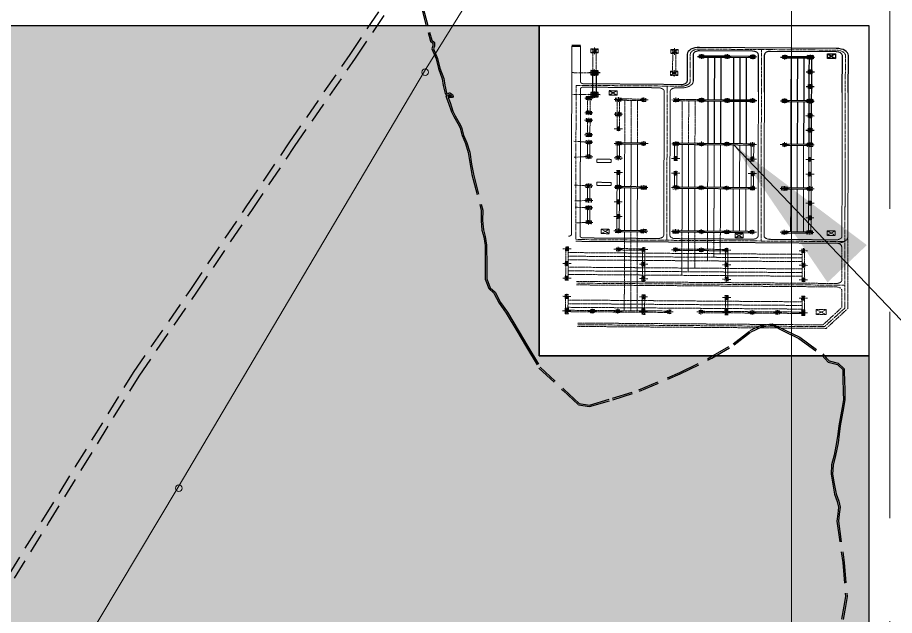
# Model space of a CAD drawing. Header units: feet. Extents: x 199174 to 214517, y 1645895 to 1656921.
# Drawn here: x 206031 to 206562, y 1651053 to 1651416 of the extents above; entities that cross this region are included whole.
import ezdxf

# ---------------------------------------------------------------- set-up
doc = ezdxf.new("R2010")
doc.units = ezdxf.units.FT
doc.header["$MEASUREMENT"] = 0
for name, pattern in [('CENTER', [2, 1.25, -0.25, 0.25, -0.25]), ('DASHED', [0.75, 0.5, -0.25]), ('DASHED2', [0.375, 0.25, -0.125]), ('HIDDEN', [0.375, 0.25, -0.125]), ('PHANTOM2', [1.25, 0.625, -0.125, 0.125, -0.125, 0.125, -0.125])]:
    doc.linetypes.add(name, pattern=pattern)
for name, color, linetype, lineweight in [('11 KV POWER LINE', 254, 'Continuous', 9), ('E-LAY-CNTRL', 1, 'CENTER', 0), ('E-LAY-EXIST', 8, 'HIDDEN', 0), ('EP', 254, 'Continuous', 9), ('PLOT BOUNDARY', 1, 'Continuous', 50), ('POLLING STATION', 8, 'Continuous', 50)]:
    doc.layers.add(name, color=color, linetype=linetype, lineweight=lineweight)
for name, color, linetype in [('C-ANNO-MATC', 7, 'DASHED'), ('CART TRACK', 30, 'Continuous'), ('E-LAY-DIM', 7, 'Continuous'), ('E-LAY-ROAD', 7, 'Continuous'), ('GRID', 7, 'Continuous'), ('ROAD', 7, 'Continuous')]:
    doc.layers.add(name, color=color, linetype=linetype)
doc.layers.add('Plot 16 to 20', color=7, linetype='Continuous', true_color=0xffcce6)
doc.styles.get("Standard").update_dxf_attribs({"font": 'arial.ttf'})
doc.linetypes.add('ZIGZAG', pattern='A,0.0001,-0.2,[131,ltypeshp.shx,S=0.2,R=0,X=-0.2,Y=0],-0.4,[131,ltypeshp.shx,S=0.2,R=180,X=0.2,Y=0],-0.2', length=0.8001)
doc.dimstyles.get("Standard").update_dxf_attribs({"dimtxt": 0.18, "dimasz": 0.18, "dimexe": 0.18, "dimexo": 0.0625, "dimgap": 0.09, "dimtad": 0, "dimtih": 1, "dimtoh": 1, "dimdec": 4, "dimzin": 0, "dimdsep": 46, "dimtxsty": 'Standard', "dimcen": 0.09, "dimadec": 0, "dimazin": 0, "dimtfac": 1, "dimtdec": 4, "dimtofl": 0, "dimtmove": 0, "dimatfit": 3, "dimfxl": 1, "dimtolj": 1, "dimtzin": 0, "dimarcsym": 0})

# ---------------------------------------------------------------- blocks, each defined once
blk = doc.blocks.new('TWR_CTG_p')
for p, q in [((-750, 750), (-1750, 1250)), ((1750, 1250), (750, 750)), ((-750, -750), (-1750, -1250)), ((750, -750), (1750, -1250))]:
    blk.add_line(p, q)
for points in [[(-1750, -1250), (1750, -1250), (1750, 1250), (-1750, 1250)], [(-750, -750), (750, -750), (750, 750), (-750, 750)]]:
    blk.add_lwpolyline(points, close=True)
blk = doc.blocks.new('TWR_CTH_p')
for p, q in [((-750, 750), (-1750, 1250)), ((1750, 1250), (750, 750)), ((-750, -750), (-1750, -1250)), ((750, -750), (1750, -1250))]:
    blk.add_line(p, q)
for points in [[(-1750, -1250), (1750, -1250), (1750, 1250), (-1750, 1250)], [(-750, -750), (750, -750), (750, 750), (-750, 750)]]:
    blk.add_lwpolyline(points, close=True)
blk = doc.blocks.new('TWR_CC_p')
for p, q in [((-750, 750), (-1750, 1250)), ((1750, 1250), (750, 750)), ((-750, -750), (-1750, -1250)), ((750, -750), (1750, -1250))]:
    blk.add_line(p, q)
for points in [[(-1750, -1250), (1750, -1250), (1750, 1250), (-1750, 1250)], [(-750, -750), (750, -750), (750, 750), (-750, 750)]]:
    blk.add_lwpolyline(points, close=True)
blk = doc.blocks.new('TWR_CD_p')
for p, q in [((-750, 750), (-1750, 1750)), ((-100, 100), (-750, 750)), ((750, 750), (100, 100)), ((1750, 1750), (750, 750)), ((-1750, -1750), (-750, -750)), ((-100, -100), (-750, -750)), ((100, -100), (750, -750)), ((750, -750), (1750, -1750))]:
    blk.add_line(p, q)
for points in [[(-1750, -1750), (1750, -1750), (1750, 1750), (-1750, 1750)], [(-750, -750), (750, -750), (750, 750), (-750, 750)], [(-100, -100), (100, -100), (100, 100), (-100, 100)]]:
    blk.add_lwpolyline(points, close=True)
blk = doc.blocks.new('TWR_CTI_p')
for p, q in [((-750, 750), (-1750, 1750)), ((-100, 100), (-750, 750)), ((750, 750), (100, 100)), ((1750, 1750), (750, 750)), ((-1750, -1750), (-750, -750)), ((-100, -100), (-750, -750)), ((100, -100), (750, -750)), ((750, -750), (1750, -1750))]:
    blk.add_line(p, q)
for points in [[(-1750, -1750), (1750, -1750), (1750, 1750), (-1750, 1750)], [(-750, -750), (750, -750), (750, 750), (-750, 750)], [(-100, -100), (100, -100), (100, 100), (-100, 100)]]:
    blk.add_lwpolyline(points, close=True)
blk = doc.blocks.new('TWR_CTE_p')
for p, q in [((-750, 750), (-1750, 1750)), ((1750, 1750), (750, 750)), ((-1750, -1750), (-750, -750)), ((750, -750), (1750, -1750))]:
    blk.add_line(p, q)
for points in [[(-1750, -1750), (1750, -1750), (1750, 1750), (-1750, 1750)], [(-750, -750), (750, -750), (750, 750), (-750, 750)]]:
    blk.add_lwpolyline(points, close=True)
blk = doc.blocks.new('TWR_CTK_p')
for p, q in [((-750, 750), (-1750, 1750)), ((-100, 100), (-750, 750)), ((750, 750), (100, 100)), ((1750, 1750), (750, 750)), ((-1750, -1750), (-750, -750)), ((-100, -100), (-750, -750)), ((100, -100), (750, -750)), ((750, -750), (1750, -1750))]:
    blk.add_line(p, q)
for points in [[(-1750, -1750), (1750, -1750), (1750, 1750), (-1750, 1750)], [(-750, -750), (750, -750), (750, 750), (-750, 750)], [(-100, -100), (100, -100), (100, 100), (-100, 100)]]:
    blk.add_lwpolyline(points, close=True)
blk = doc.blocks.new('TWR_CTD_p')
for p, q in [((-750, 750), (-1750, 1250)), ((1750, 1250), (750, 750)), ((-750, -750), (-1750, -1250)), ((750, -750), (1750, -1250))]:
    blk.add_line(p, q)
for points in [[(-1750, -1250), (1750, -1250), (1750, 1250), (-1750, 1250)], [(-750, -750), (750, -750), (750, 750), (-750, 750)]]:
    blk.add_lwpolyline(points, close=True)
blk = doc.blocks.new('SS')
at = {"color": 8, "lineweight": -2}
blk.add_line((1.26, 98.45, 0.21), (1.31, 95.29, 0.21), dxfattribs=at)
at = {"layer": 'E-LAY-CNTRL', "color": 8}
for p, q in [((-15.7, 90.23), (-15.73, 98.16)), ((-174.36, 6.29, -0.2), (-174.76, 95.39, -0.06)), ((-148.12, -0.85), (-148.55, 95.85)), ((-120.61, -0.73), (-121.04, 96.33)), ((-110.11, 91.77), (-110.49, 96.51)), ((-100.9, 91.81), (-100.55, 96.68)), ((-96.29, 91.83), (-96.68, 96.75)), ((-87.07, 91.87), (-86.71, 96.93)), ((-68.64, 91.95), (-69.06, 97.23)), ((-59.42, 91.99), (-59.04, 97.41)), ((-29.46, 90.17), (-29.5, 97.92)), ((-23.56, 58.88, -0.11), (-23.73, 96.76, 0.06)), ((-120.89, 63.49), (-23.59, 63.93)), ((-20.31, 55.63, 0.06), (-3.27, 55.7, 0.06)), ((-0.04, 52.57, -0.07), (0.18, 2.9, -0.15)), ((-120.74, 29.51), (0.06, 30.05)), ((-71.04, -0.51), (-162.56, -0.91)), ((-105.24, -0.66), (-3.07, -0.21))]:
    blk.add_line(p, q, dxfattribs=at)
for points in [[(-174.72, 86.79), (-174.76, 95.39)], [(-174.72, 86.79), (-174.76, 95.39)], [(-23.73, 96.76), (-121.04, 96.33)]]:
    blk.add_lwpolyline(points, dxfattribs=at)
for centre, start, end in [((-20.3, 58.89, -0.11), 180.254, 270.254), ((-3.31, 52.43, -0.11), 0.254, 90.254), ((-3.09, 3.06), 270.254, 0.254)]:
    blk.add_arc(centre, 3.27, start, end, dxfattribs=at)
at = {"layer": 'E-LAY-DIM', "color": 8}
for p, q in [((-2.26, 3.32, -0.02), (-5.15, 6.19, -0.02)), ((-2.27, 6.2, -0.02), (-5.14, 3.31, -0.02))]:
    blk.add_line(p, q, dxfattribs=at)
at = {"layer": 'E-LAY-DIM', "color": 8, "elevation": -0.02}
blk.add_lwpolyline([(-2.27, 6.2), (-2.26, 3.32), (-5.14, 3.31), (-5.15, 6.19)], close=True, dxfattribs=at)
at = {"layer": 'E-LAY-EXIST', "color": 8, "linetype": 'PHANTOM2'}
for p, q in [((-164.64, 99.3), (-167.63, 99.29)), ((-166.57, 99.29), (-166.53, 90.08)), ((-166.08, 99.24), (-166.19, 99.35)), ((-166.08, 99.35), (-166.19, 99.24)), ((-166.13, 97.8), (-166.14, 100.79)), ((-156.92, 99.77), (-166.14, 99.73)), ((-156.92, 98.9), (-166.13, 98.86)), ((-165.7, 99.3), (-165.66, 90.08)), ((-163.46, 14.49), (-163.83, 98.87)), ((-161.15, 14.5), (-161.53, 98.88)), ((-158.85, 14.51), (-159.22, 98.89)), ((-155.42, 99.34), (-158.42, 99.33)), ((-156.91, 97.84), (-156.93, 100.83)), ((-143.9, 99.39), (-146.9, 99.38)), ((-145.39, 97.89), (-145.41, 100.88)), ((-136.19, 99.86), (-145.4, 99.82)), ((-136.18, 99), (-145.4, 98.95)), ((-142.72, 14.58), (-143.09, 98.96)), ((-140.42, 14.59), (-140.79, 98.98)), ((-138.11, 14.6), (-138.49, 98.99)), ((-134.69, 99.43), (-137.68, 99.42)), ((-136.18, 97.93), (-136.19, 100.92)), ((-126.97, 99.9), (-136.19, 99.86)), ((-126.97, 99.04), (-136.18, 99)), ((-133.5, 14.62), (-133.88, 99.01)), ((-131.2, 14.63), (-131.57, 99.02)), ((-128.9, 14.64), (-129.27, 99.03)), ((-125.47, 99.48), (-128.47, 99.46)), ((-126.96, 97.97), (-126.98, 100.97)), ((-175.44, 5.69, -0.2), (-175.84, 95.37, -0.07)), ((-173.28, 6.9, -0.2), (-173.68, 95.41, -0.07)), ((-149.22, 2.41, -0.21), (-149.63, 95.83, -0.07)), ((-147.06, 2.42, -0.21), (-147.47, 95.87, -0.07)), ((-53.32, 92.02), (-56.31, 92.01)), ((-54.81, 90.52), (-54.82, 93.51)), ((-45.6, 92.49), (-54.82, 92.44)), ((-44.1, 92.06), (-47.1, 92.05)), ((-45.59, 90.56), (-45.61, 93.55)), ((-40.99, 90.58), (-41, 93.57)), ((-31.78, 92.55), (-40.99, 92.51)), ((-30.28, 92.12), (-33.27, 92.11)), ((-31.77, 90.62), (-31.78, 93.61)), ((-164.6, 90.09), (-167.59, 90.07)), ((-166.53, 90.08), (-166.49, 80.86)), ((-166.1, 91.58), (-166.09, 88.58)), ((-165.66, 90.08), (-165.62, 80.86)), ((-45.6, 91.62), (-54.81, 91.58)), ((-31.77, 91.68), (-40.99, 91.64)), ((-166.06, 82.36), (-166.05, 79.37)), ((-126.89, 82.53), (-126.88, 79.54)), ((-50.85, 79.88), (-50.86, 82.87)), ((-41.63, 79.92), (-41.65, 82.91)), ((-32.42, 79.96), (-32.43, 82.95)), ((-164.56, 80.87), (-167.55, 80.86)), ((-166.49, 80.86), (-166.45, 71.65)), ((-165.62, 80.86), (-165.58, 71.65)), ((-125.39, 81.04), (-128.38, 81.03)), ((-127.32, 81.03), (-127.28, 71.82)), ((-126.45, 81.04), (-126.41, 71.82)), ((-32.85, 79.15), (-59.63, 79.03)), ((-49.36, 81.38), (-52.35, 81.37)), ((-41.64, 81.85), (-50.86, 81.81)), ((-41.64, 80.98), (-50.85, 80.94)), ((-40.14, 81.42), (-43.14, 81.41)), ((-32.43, 81.89), (-41.64, 81.85)), ((-32.42, 81.02), (-41.64, 80.98)), ((-30.93, 81.46), (-33.92, 81.45)), ((-32.81, 72.24), (-32.86, 81.45)), ((-31.95, 72.24), (-31.99, 81.46)), ((-115.79, 78.78), (-165.61, 78.56)), ((-115.78, 76.48), (-165.6, 76.26)), ((-32.84, 76.85), (-59.62, 76.73)), ((-166.01, 70.15), (-166.02, 73.14)), ((-115.77, 74.17), (-165.59, 73.95)), ((-156.79, 70.19), (-156.8, 73.18)), ((-145.27, 70.24), (-145.28, 73.24)), ((-136.06, 70.28), (-136.07, 73.28)), ((-126.84, 70.32), (-126.85, 73.32)), ((-32.83, 74.54), (-59.61, 74.42)), ((-32.38, 70.74), (-32.39, 73.74)), ((-164.52, 71.65), (-167.51, 71.64)), ((-166.45, 71.65), (-166.4, 62.43)), ((-165.96, 71.59), (-166.07, 71.7)), ((-165.96, 71.7), (-166.07, 71.59)), ((-156.8, 72.12), (-166.02, 72.08)), ((-156.8, 71.26), (-166.01, 71.22)), ((-165.58, 71.65), (-165.54, 62.43)), ((-155.3, 71.69), (-158.29, 71.68)), ((-143.78, 71.75), (-146.77, 71.73)), ((-136.06, 72.21), (-145.28, 72.17)), ((-136.06, 71.35), (-145.28, 71.31)), ((-134.56, 71.79), (-137.56, 71.77)), ((-126.85, 72.25), (-136.06, 72.21)), ((-126.84, 71.39), (-136.06, 71.35)), ((-125.35, 71.83), (-128.34, 71.81)), ((-30.89, 72.25), (-33.88, 72.23)), ((-165.98, 63.93), (-165.97, 60.93)), ((-164.48, 62.44), (-167.47, 62.42)), ((-125.3, 60.31), (-128.29, 60.29)), ((-127.23, 60.3), (-127.19, 51.08)), ((-126.8, 61.8), (-126.79, 58.8)), ((-126.36, 60.3), (-126.32, 51.09)), ((-30.83, 60.73), (-33.83, 60.71)), ((-32.76, 60.72), (-32.72, 51.5)), ((-32.34, 62.22), (-32.33, 59.22)), ((-31.9, 60.72), (-31.86, 51.51)), ((-115.7, 58.05), (-142.91, 57.93)), ((-32.75, 58.41), (-59.54, 58.29)), ((-115.69, 55.74), (-140.6, 55.63)), ((-32.74, 56.11), (-59.53, 55.99)), ((-32.73, 53.81), (-59.52, 53.69)), ((-164.42, 50.92), (-167.42, 50.9)), ((-166.35, 50.91), (-166.31, 41.69)), ((-165.93, 52.41), (-165.91, 49.41)), ((-165.49, 50.91), (-165.45, 41.7)), ((-115.68, 53.44), (-138.28, 53.34)), ((-125.26, 51.09), (-128.25, 51.08)), ((-127.19, 51.08), (-127.15, 41.87)), ((-126.76, 52.58), (-126.75, 49.59)), ((-126.32, 51.09), (-126.28, 41.87)), ((-115.66, 48.83), (-133.66, 48.75)), ((-115.65, 46.53), (-131.34, 46.46)), ((-164.38, 41.7), (-167.38, 41.69)), ((-166.31, 41.69), (-166.27, 32.48)), ((-165.82, 41.64), (-165.94, 41.75)), ((-165.82, 41.75), (-165.94, 41.64)), ((-165.87, 40.2), (-165.89, 43.19)), ((-156.67, 42.17), (-165.88, 42.13)), ((-156.66, 41.3), (-165.88, 41.26)), ((-165.45, 41.7), (-165.41, 32.48)), ((-155.17, 41.74), (-158.16, 41.73)), ((-156.66, 40.24), (-156.67, 43.23)), ((-143.65, 41.79), (-146.64, 41.78)), ((-145.14, 40.29), (-145.15, 43.28)), ((-135.93, 42.26), (-145.15, 42.22)), ((-135.93, 41.4), (-145.14, 41.36)), ((-134.43, 41.83), (-137.43, 41.82)), ((-135.92, 40.33), (-135.94, 43.33)), ((-126.72, 42.3), (-135.93, 42.26)), ((-126.71, 41.44), (-135.93, 41.4)), ((-115.64, 44.22), (-129.03, 44.16)), ((-125.22, 41.88), (-128.21, 41.86)), ((-126.71, 40.37), (-126.72, 43.37)), ((-164.34, 32.49), (-167.34, 32.47)), ((-166.27, 32.48), (-166.23, 23.26)), ((-165.85, 33.98), (-165.83, 30.98)), ((-165.41, 32.48), (-165.37, 23.27)), ((-164.3, 23.27), (-167.3, 23.26)), ((-166.23, 23.26), (-166.19, 14.05)), ((-165.81, 24.76), (-165.79, 21.77)), ((-165.37, 23.27), (-165.33, 14.05)), ((-164.26, 14.05), (-167.26, 14.04)), ((-165.7, 14.11), (-165.82, 13.99)), ((-165.7, 13.99), (-165.82, 14.1)), ((-165.75, 12.55), (-165.76, 15.54)), ((-156.54, 14.52), (-165.76, 14.48)), ((-156.54, 13.66), (-165.76, 13.62)), ((-155.05, 14.1), (-158.04, 14.08)), ((-156.54, 12.59), (-156.55, 15.59)), ((-143.53, 14.15), (-146.52, 14.13)), ((-145.02, 12.64), (-145.03, 15.64)), ((-135.81, 14.61), (-145.02, 14.57)), ((-135.8, 13.75), (-145.02, 13.71)), ((-134.31, 14.19), (-137.3, 14.17)), ((-135.8, 12.68), (-135.81, 15.68)), ((-126.59, 14.65), (-135.81, 14.61)), ((-126.59, 13.79), (-135.8, 13.75)), ((-125.09, 14.23), (-128.09, 14.21)), ((-126.58, 12.72), (-126.6, 15.72)), ((-173.28, 6.9, 0.1), (-162.26, 0.17, 0.08)), ((-166.81, 9.35), (-163.59, 5.81)), ((-163.6, 9.36), (-166.79, 5.79)), ((-175.44, 5.69, 0.18), (-162.86, -1.99, 0.16)), ((-162.56, -0.91), (-174.36, 6.29)), ((-162.26, 0.17, 0.09), (-151.37, 0.22, 0.08)), ((-144.89, 0.24, 0.07), (-123.85, 0.34, 0.05)), ((-162.86, -1.99, 0.17), (-117.66, -1.78, 0.11))]:
    blk.add_line(p, q, dxfattribs=at)
at = {"layer": 'E-LAY-EXIST', "color": 8}
for p, q in [((-12.15, 98.39, 0.04), (-117.88, 97.92, 0.04)), ((-12.15, 98.39, 0.04), (1.26, 98.45, 0.04)), ((-122.12, 96.31, 0.04), (-122.11, 94.74, 0.04)), ((-25.89, 95.16, 0.45), (-118.87, 94.75, 0.03)), ((-11.82, 95.23, 0.52), (-21.57, 95.18, 0.47)), ((1.31, 95.29, -0.09), (-12.13, 95.23, -0.15)), ((-121.7, 2.54, -0.21), (-122.11, 94.74, -0.21)), ((-119.83, 66.77, 0.04), (-119.94, 93.67, -0.21)), ((-108.61, 91.77), (-111.61, 91.76)), ((-110.11, 90.27), (-110.12, 93.26)), ((-100.9, 92.24), (-110.11, 92.2)), ((-99.4, 91.81), (-102.39, 91.8)), ((-100.89, 90.31), (-100.9, 93.3)), ((-94.79, 91.83), (-97.78, 91.82)), ((-96.28, 90.33), (-96.29, 93.33)), ((-87.07, 92.3), (-96.29, 92.26)), ((-85.57, 91.88), (-88.57, 91.86)), ((-87.07, 90.37), (-87.08, 93.37)), ((-67.14, 91.96), (-70.14, 91.94)), ((-68.63, 90.45), (-68.65, 93.45)), ((-59.43, 92.42), (-68.64, 92.38)), ((-57.93, 92), (-60.92, 91.99)), ((-59.42, 90.49), (-59.43, 93.49)), ((-39.5, 92.08), (-42.49, 92.07)), ((-24.68, 67.08, -0.09), (-24.8, 94.09, 0.02)), ((-22.48, 58.89, -0.02), (-22.64, 94.1, 0.03)), ((-100.89, 91.38), (-110.11, 91.34)), ((-87.07, 91.44), (-96.29, 91.4)), ((-59.42, 91.56), (-68.64, 91.52)), ((-114.23, 84.29), (-117.12, 87.16)), ((-114.24, 87.17), (-117.11, 84.28)), ((-115.36, 79.59), (-115.37, 82.58)), ((-106.14, 79.63), (-106.16, 82.63)), ((-96.93, 79.67), (-96.94, 82.67)), ((-87.71, 79.71), (-87.73, 82.71)), ((-78.51, 82.75), (-78.5, 79.75)), ((-69.28, 79.79), (-69.29, 82.79)), ((-60.06, 79.84), (-60.08, 82.83)), ((-26.84, 81.98, -0.02), (-29.73, 84.85, -0.02)), ((-26.85, 84.86, -0.02), (-29.72, 81.97, -0.02)), ((-113.87, 81.09), (-116.86, 81.08)), ((-115.76, 71.87), (-115.8, 81.09)), ((-106.15, 81.56), (-115.37, 81.52)), ((-106.15, 80.7), (-115.36, 80.66)), ((-114.89, 71.87), (-114.93, 81.09)), ((-104.65, 81.14), (-107.65, 81.12)), ((-96.94, 81.6), (-106.15, 81.56)), ((-96.93, 80.74), (-106.15, 80.7)), ((-95.44, 81.18), (-98.43, 81.16)), ((-87.72, 81.64), (-96.94, 81.6)), ((-87.72, 80.78), (-96.93, 80.74)), ((-86.22, 81.22), (-89.22, 81.2)), ((-88.11, 71.99), (-88.15, 81.21)), ((-78.51, 81.68), (-87.72, 81.64)), ((-78.5, 80.82), (-87.72, 80.78)), ((-87.25, 72), (-87.29, 81.21)), ((-77.01, 81.26), (-80, 81.24)), ((-67.79, 81.3), (-70.78, 81.29)), ((-60.07, 81.76), (-69.29, 81.72)), ((-60.07, 80.9), (-69.29, 80.86)), ((-58.57, 81.34), (-61.57, 81.33)), ((-60.46, 72.11), (-60.5, 81.33)), ((-59.6, 72.12), (-59.64, 81.33)), ((-88.14, 78.9), (-114.92, 78.79)), ((-88.13, 76.6), (-114.91, 76.48)), ((-60.49, 79.03), (-87.28, 78.91)), ((-60.48, 76.72), (-87.27, 76.6)), ((-115.32, 70.37), (-115.33, 73.37)), ((-88.12, 74.3), (-114.9, 74.18)), ((-87.67, 70.5), (-87.68, 73.49)), ((-60.47, 74.42), (-87.26, 74.3)), ((-60.02, 70.62), (-60.04, 73.61)), ((-113.83, 71.88), (-116.82, 71.87)), ((-86.18, 72), (-89.18, 71.99)), ((-58.53, 72.12), (-61.53, 72.11)), ((-117.73, 64.59, 0.09), (-26.86, 64.99, -0.16)), ((-119.67, 32.79, 0.04), (-119.8, 60.23, 0.04)), ((-117.62, 62.43, 0.04), (-26.82, 62.83, -0.05)), ((-113.78, 60.36), (-116.77, 60.35)), ((-115.71, 60.35), (-115.67, 51.13)), ((-115.28, 61.85), (-115.27, 58.85)), ((-114.84, 60.35), (-114.8, 51.14)), ((-86.13, 60.48), (-89.12, 60.47)), ((-88.06, 60.47), (-88.02, 51.26)), ((-87.63, 61.97), (-87.62, 58.98)), ((-78.41, 60.95), (-87.63, 60.91)), ((-78.41, 60.08), (-87.63, 60.04)), ((-87.2, 60.48), (-87.15, 51.26)), ((-76.91, 60.52), (-79.91, 60.51)), ((-78.42, 62.01), (-78.4, 59.02)), ((-67.7, 60.56), (-70.69, 60.55)), ((-69.2, 62.05), (-69.19, 59.06)), ((-59.98, 61.03), (-69.2, 60.99)), ((-59.98, 60.16), (-69.19, 60.12)), ((-58.48, 60.6), (-61.48, 60.59)), ((-60.41, 60.6), (-60.37, 51.38)), ((-59.99, 62.09), (-59.97, 59.1)), ((-59.55, 60.6), (-59.51, 51.38)), ((-24.64, 58.87, -0.11), (-24.65, 60.69, -0.11)), ((-88.05, 58.17), (-114.83, 58.05)), ((-60.4, 58.29), (-87.18, 58.17)), ((-88.04, 55.86), (-114.82, 55.75)), ((-60.39, 55.99), (-87.17, 55.87)), ((-113.74, 51.14), (-116.73, 51.13)), ((-115.67, 51.13), (-115.63, 41.92)), ((-115.24, 52.63), (-115.23, 49.64)), ((-88.03, 53.56), (-114.81, 53.44)), ((-114.8, 51.14), (-114.76, 41.92)), ((-86.09, 51.27), (-89.08, 51.25)), ((-88.02, 51.26), (-87.98, 42.04)), ((-87.59, 52.76), (-87.58, 49.76)), ((-60.38, 53.68), (-87.16, 53.56)), ((-87.15, 51.26), (-87.11, 42.04)), ((-58.44, 51.39), (-61.44, 51.37)), ((-60.37, 51.38), (-60.33, 42.16)), ((-59.95, 52.88), (-59.93, 49.88)), ((-59.51, 51.38), (-59.47, 42.17)), ((-88.01, 48.95), (-114.79, 48.83)), ((-60.36, 49.08), (-87.14, 48.96)), ((-88, 46.65), (-114.78, 46.53)), ((-87.99, 44.34), (-114.77, 44.23)), ((-60.35, 46.77), (-87.13, 46.65)), ((-60.34, 44.47), (-87.12, 44.35)), ((-113.7, 41.93), (-116.69, 41.91)), ((-115.63, 41.92), (-115.58, 32.7)), ((-115.2, 43.42), (-115.19, 40.42)), ((-114.76, 41.92), (-114.72, 32.71)), ((-86.05, 42.05), (-89.04, 42.04)), ((-87.98, 42.04), (-87.94, 32.82)), ((-87.55, 43.54), (-87.54, 40.55)), ((-87.11, 42.04), (-87.07, 32.83)), ((-58.4, 42.17), (-61.39, 42.16)), ((-60.33, 42.16), (-60.29, 32.95)), ((-59.9, 43.66), (-59.89, 40.67)), ((-59.47, 42.17), (-59.42, 32.95)), ((-116.05, 36.03), (-118.94, 38.89)), ((-116.06, 38.91), (-118.93, 36.01)), ((-87.97, 39.74), (-114.75, 39.62)), ((-60.32, 39.86), (-87.1, 39.74)), ((-87.96, 37.43), (-114.74, 37.31)), ((-87.95, 35.13), (-114.73, 35.01)), ((-60.31, 37.56), (-87.09, 37.44)), ((-60.3, 35.25), (-87.08, 35.13)), ((-113.66, 32.71), (-116.65, 32.7)), ((-115.16, 34.2), (-115.15, 31.21)), ((-86.01, 32.83), (-89, 32.82)), ((-87.51, 34.32), (-87.5, 31.33)), ((-78.29, 33.3), (-87.51, 33.26)), ((-78.29, 32.44), (-87.5, 32.39)), ((-76.79, 32.87), (-79.79, 32.86)), ((-78.3, 34.36), (-78.28, 31.37)), ((-67.58, 32.92), (-70.57, 32.9)), ((-69.08, 34.41), (-69.07, 31.41)), ((-59.86, 33.38), (-69.07, 33.34)), ((-59.85, 32.52), (-69.07, 32.48)), ((-58.36, 32.96), (-61.35, 32.94)), ((-59.86, 34.45), (-59.85, 31.45)), ((-4.57, 34.69), (-4.55, 31.7)), ((-117.64, 28.44, 0.04), (-26.7, 28.85, -0.16)), ((-117.48, 30.61, 0.04), (-26.71, 31.01, -0.16)), ((-119.54, 2.55, -0.21), (-119.63, 26.52, 0.04)), ((-115.11, 22.68), (-115.09, 19.69)), ((-87.46, 22.8), (-87.45, 19.81)), ((-59.81, 22.93), (-59.8, 19.93)), ((-113.6, 21.19), (-116.6, 21.18)), ((-115.53, 21.18), (-115.49, 11.97)), ((-114.67, 21.19), (-114.63, 11.97)), ((-87.88, 19), (-114.66, 18.88)), ((-85.96, 21.31), (-88.95, 21.3)), ((-87.89, 21.3), (-87.84, 12.09)), ((-87.02, 21.31), (-86.98, 12.09)), ((-60.23, 19.12), (-87.01, 19)), ((-58.31, 21.44), (-61.3, 21.42)), ((-60.24, 21.43), (-60.2, 12.21)), ((-59.37, 21.43), (-59.33, 12.22)), ((-87.87, 16.7), (-114.65, 16.58)), ((-60.22, 16.82), (-87, 16.7)), ((-115.07, 13.47), (-115.05, 10.47)), ((-87.85, 14.39), (-114.64, 14.27)), ((-105.85, 13.51), (-105.84, 10.51)), ((-96.64, 13.55), (-96.62, 10.55)), ((-87.42, 13.59), (-87.41, 10.59)), ((-60.21, 14.52), (-86.99, 14.4)), ((-78.2, 13.63), (-78.19, 10.63)), ((-68.99, 13.67), (-68.97, 10.68)), ((-59.77, 13.71), (-59.76, 10.72)), ((-113.56, 11.97), (-116.56, 11.96)), ((-105.85, 12.44), (-115.06, 12.4)), ((-105.84, 11.58), (-115.06, 11.54)), ((-104.35, 12.02), (-107.34, 12)), ((-96.63, 12.48), (-105.85, 12.44)), ((-96.63, 11.62), (-105.84, 11.58)), ((-95.13, 12.06), (-98.13, 12.04)), ((-87.41, 12.52), (-96.63, 12.48)), ((-87.41, 11.66), (-96.63, 11.62)), ((-85.92, 12.1), (-88.91, 12.08)), ((-78.2, 12.56), (-87.41, 12.52)), ((-78.19, 11.7), (-87.41, 11.66)), ((-76.7, 12.14), (-79.69, 12.13)), ((-68.98, 12.6), (-78.2, 12.56)), ((-68.98, 11.74), (-78.19, 11.7)), ((-67.48, 12.18), (-70.48, 12.17)), ((-59.77, 12.65), (-68.98, 12.6)), ((-59.76, 11.78), (-68.98, 11.74)), ((-58.27, 12.22), (-61.26, 12.21)), ((-113.87, 2.83), (-116.76, 5.7)), ((-113.88, 5.71), (-116.75, 2.82)), ((-117.37, 0.37, 0.04), (-26.58, 0.77)), ((-117.66, -1.78, 0.11), (-26.57, -1.39))]:
    blk.add_line(p, q, dxfattribs=at)
for points in [[(-84.76, 88.98), (-84.73, 83.79), (-86.75, 83.79), (-86.77, 88.97)], [(-70.2, 89.04), (-70.18, 83.86), (-72.19, 83.85), (-72.22, 89.03)], [(-29.41, 90.17), (-29.52, 90.17), (-29.52, 90.05), (-29.41, 90.05)], [(-114.24, 87.17), (-114.23, 84.29), (-117.11, 84.28), (-117.12, 87.16)], [(-1.63, 61.49), (-1.75, 61.49), (-1.75, 61.37), (-1.63, 61.37)], [(-116.06, 38.91), (-116.05, 36.03), (-118.93, 36.01), (-118.94, 38.89)], [(-113.88, 5.71), (-113.87, 2.83), (-116.75, 2.82), (-116.76, 5.7)]]:
    blk.add_lwpolyline(points, close=True, dxfattribs=at)
at = {"layer": 'E-LAY-EXIST', "color": 8, "linetype": 'PHANTOM2'}
for points in [[(-2.39, 90.8), (-2.39, 89.65), (-15.06, 89.6), (-15.07, 90.75)], [(-0.53, 91.53), (-3.12, 91.52), (-3.11, 88.93), (-0.51, 88.94)], [(-1.24, 90.81), (-2.39, 90.8), (-2.39, 89.65), (-1.24, 89.66)], [(-1.76, 90.29), (-1.87, 90.29), (-1.87, 90.17), (-1.76, 90.17)], [(-2.27, 62.06), (-2.26, 60.91), (-14.93, 60.85), (-14.94, 62.01)], [(-0.4, 62.73), (-2.99, 62.72), (-2.98, 60.13), (-0.39, 60.14)], [(-1.11, 62.01), (-2.27, 62), (-2.26, 60.85), (-1.11, 60.86)], [(-163.6, 9.36), (-163.59, 5.81), (-166.79, 5.79), (-166.81, 9.35)]]:
    blk.add_lwpolyline(points, close=True, dxfattribs=at)
for points in [[(-3.84, 90.22), (0.21, 90.24)], [(-0.51, 88.94), (-3.12, 91.52)], [(-3.11, 88.93), (-0.53, 91.53)], [(-3.72, 61.42), (0.34, 61.44)], [(-0.39, 60.14), (-2.99, 62.72)], [(-2.98, 60.13), (-0.4, 62.73)]]:
    blk.add_lwpolyline(points, dxfattribs=at)
at = {"layer": 'E-LAY-EXIST', "color": 8}
for points, elevation in [([(-26.85, 84.86), (-26.84, 81.98), (-29.72, 81.97), (-29.73, 84.85)], -0.02), ([(-15.45, 61.49), (-15.57, 61.49), (-15.57, 61.37), (-15.45, 61.37)], -0.21)]:
    blk.add_lwpolyline(points, close=True, dxfattribs=dict(at, elevation=elevation))
at = {"layer": 'E-LAY-EXIST', "color": 8, "linetype": 'PHANTOM2', "elevation": -0.21}
for points in [[(-17.54, 61.42), (-13.48, 61.44)], [(-14.21, 60.14), (-16.81, 62.72)], [(-16.8, 60.13), (-14.22, 62.73)]]:
    blk.add_lwpolyline(points, dxfattribs=at)
for points in [[(-14.22, 62.73), (-16.81, 62.72), (-16.8, 60.13), (-14.21, 60.14)], [(-14.94, 62.01), (-16.09, 62), (-16.09, 60.85), (-14.93, 60.85)]]:
    blk.add_lwpolyline(points, close=True, dxfattribs=at)
at = {"layer": 'E-LAY-EXIST', "color": 8}
for centre, radius, start, end in [((-117.88, 99, 0.04), 1.08, 180.254, 270.254), ((-25.88, 94.08, 0.04), 1.08, 0.254, 90.254), ((-21.56, 94.1, 0.04), 1.08, 90.254, 180.254), ((-118.86, 93.67, 0.04), 1.08, 90.254, 180.254), ((-117.64, 66.78, 0.04), 2.19, 180.254, 270.254), ((-26.87, 67.18, -0.16), 2.19, 270.254, 0.254), ((-117.61, 60.24, 0.04), 2.19, 90.254, 180.254), ((-26.84, 60.64, -0.16), 2.19, 0.254, 90.254), ((-20.3, 58.89, -0.11), 4.35, 180.254, 270.254), ((-117.49, 32.79, 0.04), 2.19, 180.254, 270.254), ((-117.46, 26.26, 0.04), 2.19, 90.254, 180.254), ((-117.35, 2.55, -0.21), 4.35, 180.254, 270.254), ((-117.35, 2.55, -0.21), 2.19, 180.254, 270.254)]:
    blk.add_arc(centre, radius, start, end, dxfattribs=at)
at = {"layer": 'E-LAY-EXIST', "color": 8, "linetype": 'PHANTOM2'}
for centre, start, end in [((-151.41, 2.4, -0.21), 270.254, 0.254), ((-144.87, 2.43, -0.21), 180.254, 270.254)]:
    blk.add_arc(centre, 2.19, start, end, dxfattribs=at)
at = {"layer": 'E-LAY-ROAD', "color": 8, "ltscale": 2500}
for p, q in [((-3.33, 56.78, -0.11), (-20.29, 56.71, -0.11)), ((-3.32, 54.62, -0.11), (-20.28, 54.55, -0.11)), ((-30.79, 51.51), (-33.79, 51.5)), ((-32.72, 51.5), (-32.68, 42.29)), ((-32.3, 53), (-32.28, 50.01)), ((-31.86, 51.51), (-31.82, 42.29)), ((-3.15, 51.63), (-6.14, 51.62)), ((-5.08, 51.62), (-5.03, 42.41)), ((-4.65, 53.12), (-4.64, 50.13)), ((-4.21, 51.63), (-4.17, 42.41)), ((-1.03, 33.31, -0.2), (-1.12, 52.44, -0.11)), ((-32.71, 49.2), (-59.5, 49.08)), ((-5.06, 49.32), (-31.85, 49.2)), ((-32.7, 46.89), (-59.49, 46.78)), ((-32.69, 44.59), (-59.48, 44.47)), ((-5.05, 47.02), (-31.84, 46.9)), ((-5.04, 44.71), (-31.83, 44.59)), ((-30.75, 42.29), (-33.75, 42.28)), ((-32.68, 42.29), (-32.64, 33.07)), ((-32.26, 43.78), (-32.24, 40.79)), ((-31.82, 42.29), (-31.78, 33.07)), ((-3.11, 42.42), (-6.1, 42.4)), ((-5.03, 42.41), (-4.99, 33.19)), ((-4.61, 43.91), (-4.6, 40.91)), ((-4.17, 42.41), (-4.13, 33.2)), ((-32.67, 39.98), (-59.46, 39.86)), ((-5.02, 40.1), (-31.81, 39.99)), ((-32.66, 37.68), (-59.45, 37.56)), ((-32.65, 35.37), (-59.44, 35.26)), ((-5.01, 37.8), (-31.8, 37.68)), ((-5, 35.5), (-31.79, 35.38)), ((-30.71, 33.08), (-33.71, 33.07)), ((-32.22, 34.57), (-32.2, 31.57)), ((-3.06, 33.2), (-6.06, 33.19)), ((-26.71, 31.01, -0.16), (-3.21, 31.11, -0.16)), ((-26.7, 28.85, -0.16), (-3.2, 28.95, -0.16)), ((-0.9, 2.95, -0.34), (-1.01, 26.77, -0.23)), ((-32.16, 23.05), (-32.15, 20.05)), ((-4.52, 23.17), (-4.5, 20.18)), ((-32.58, 19.25), (-59.36, 19.13)), ((-30.66, 21.56), (-33.66, 21.55)), ((-32.59, 21.55), (-32.55, 12.33)), ((-31.73, 21.55), (-31.69, 12.34)), ((-4.93, 19.37), (-31.72, 19.25)), ((-3.01, 21.68), (-6.01, 21.67)), ((-4.94, 21.67), (-4.9, 12.46)), ((-4.08, 21.68), (-4.04, 12.46)), ((-32.57, 16.94), (-59.35, 16.82)), ((-4.92, 17.06), (-31.71, 16.95)), ((-50.55, 12.69), (-59.77, 12.65)), ((-32.56, 14.64), (-59.34, 14.52)), ((-50.56, 13.75), (-50.54, 10.76)), ((-41.34, 12.73), (-50.55, 12.69)), ((-41.34, 13.79), (-41.33, 10.8)), ((-32.12, 12.77), (-41.34, 12.73)), ((-32.12, 13.83), (-32.11, 10.84)), ((-22.9, 12.81), (-32.12, 12.77)), ((-4.91, 14.76), (-31.7, 14.64)), ((-22.91, 13.87), (-22.89, 10.88)), ((-13.69, 12.85), (-22.9, 12.81)), ((-13.69, 12.85), (-22.9, 12.81)), ((-13.69, 13.91), (-13.68, 10.92)), ((-4.47, 12.89), (-13.69, 12.85)), ((-4.48, 13.96), (-4.46, 10.96)), ((-50.55, 11.82), (-59.76, 11.78)), ((-49.05, 12.26), (-52.05, 12.25)), ((-41.33, 11.86), (-50.55, 11.82)), ((-39.84, 12.3), (-42.83, 12.29)), ((-32.12, 11.9), (-41.33, 11.86)), ((-30.62, 12.34), (-33.61, 12.33)), ((-22.9, 11.94), (-32.12, 11.9)), ((-21.4, 12.38), (-24.4, 12.37)), ((-13.68, 11.99), (-22.9, 11.94)), ((-13.68, 11.99), (-22.9, 11.94)), ((-12.19, 12.42), (-15.18, 12.41)), ((-4.47, 12.03), (-13.68, 11.99)), ((-2.97, 12.47), (-5.97, 12.45)), ((-26.58, 0.77), (-3.08, 0.87)), ((-26.57, -1.39), (-3.07, -1.29))]:
    blk.add_line(p, q, dxfattribs=at)
at = {"layer": 'E-LAY-ROAD', "color": 8}
blk.add_line((1.26, 2.88, -0.09), (1.04, 52.64, -0.03), dxfattribs=at)
at = {"layer": 'E-LAY-ROAD', "color": 8, "ltscale": 2500}
for points in [[(-29.45, 88.08), (-29.47, 92.14)], [(-15.63, 88.14), (-15.65, 92.2)], [(-31.49, 90.1), (-27.44, 90.12)], [(-28.16, 88.82), (-30.77, 91.4)], [(-30.75, 88.81), (-28.17, 91.41)], [(-17.67, 90.16), (-13.61, 90.18)], [(-14.34, 88.88), (-16.94, 91.46)], [(-16.93, 88.87), (-14.35, 91.47)]]:
    blk.add_lwpolyline(points, dxfattribs=at)
for points in [[(-28.17, 91.41), (-30.77, 91.4), (-30.75, 88.81), (-28.16, 88.82)], [(-28.89, 90.69), (-30.04, 90.68), (-30.04, 89.53), (-28.89, 89.54)], [(-16.22, 90.74), (-16.21, 89.59), (-28.89, 89.54), (-28.89, 90.69)], [(-14.35, 91.47), (-16.94, 91.46), (-16.93, 88.87), (-14.34, 88.88)], [(-15.07, 90.75), (-16.22, 90.74), (-16.21, 89.59), (-15.06, 89.6)], [(-15.58, 90.23), (-15.7, 90.23), (-15.7, 90.11), (-15.58, 90.11)]]:
    blk.add_lwpolyline(points, close=True, dxfattribs=at)
at = {"layer": 'E-LAY-ROAD', "color": 8}
for centre, radius, start, end in [((-20.3, 58.89, -0.05), 2.19, 180.254, 270.254), ((-3.31, 52.43, -0.11), 4.35, 0.254, 90.254), ((-3.31, 52.43, -0.11), 2.19, 0.254, 90.254), ((-3.22, 33.3, -0.16), 2.19, 270.254, 0.254), ((-3.19, 26.76, -0.16), 2.19, 0.254, 90.254), ((-123.89, 2.53, -0.21), 2.19, 270.254, 0.254), ((-3.09, 3.06), 2.19, 270.254, 0.254), ((-3.09, 3.06), 4.35, 270.254, 0.254)]:
    blk.add_arc(centre, radius, start, end, dxfattribs=at)
at = {"layer": 'E-LAY-EXIST', "color": 8, "linetype": 'PHANTOM2'}
for name, p, xscale, yscale, zscale, rotation in [('TWR_CD_p', (-166.14, 99.29), -0.0005759999753015984, 0.0005759999621659517, 0.000576, 270.2539845485064), ('TWR_CC_p', (-156.92, 99.34), -0.0005759999753015984, 0.0005759999621659517, 0.000576, 270.2539845485064), ('TWR_CTG_p', (-145.4, 99.39), -0.0005759999753015984, 0.0005759999621659517, 0.000576, 270.2539845485064), ('TWR_CTH_p', (-136.18, 99.43), -0.0005759999753015984, 0.0005759999621659517, 0.000576, 270.2539845485064), ('TWR_CTG_p', (-126.97, 99.47), -0.0005759999753015984, 0.0005759999621659517, 0.000576, 270.2539845485064), ('TWR_CTE_p', (-54.82, 92.01), 0.0005759999317107883, 0.0005759999317107883, 0.0005759999317107883, 180.2539860152478), ('TWR_CTE_p', (-45.6, 92.05), 0.0005759999317107883, 0.0005759999317107883, 0.0005759999317107883, 180.2539860152478), ('TWR_CTE_p', (-40.99, 92.07), 0.0005759999317107883, 0.0005759999317107883, 0.0005759999317107883, 180.2539860152478), ('TWR_CTE_p', (-31.78, 92.11), 0.0005759999317107883, 0.0005759999317107883, 0.0005759999317107883, 180.2539860152478), ('TWR_CTH_p', (-166.1, 90.08), -0.0005759999317107883, 0.0005759999621659517, 0.000576, 0.253986015247829), ('TWR_CTD_p', (-50.86, 81.37), 0.0005759999753015984, 0.0005759999753015984, 0.0005759999753015984, 90.25398454850634), ('TWR_CTE_p', (-41.64, 81.41), 0.0005759999317107883, 0.0005759999317107883, 0.0005759999317107883, 180.2539860152478), ('TWR_CTE_p', (-32.42, 81.46), 0.0005759999317107883, 0.0005759999317107883, 0.0005759999317107883, 180.2539860152478), ('TWR_CTH_p', (-166.05, 80.86), -0.0005759999317107883, 0.0005759999621659517, 0.000576, 0.253986015247829), ('TWR_CTH_p', (-126.89, 81.04), -0.0005759999317107883, 0.0005759999621659517, 0.000576, 0.253986015247829), ('TWR_CTG_p', (-145.28, 71.74), -0.0005759999753015984, 0.0005759999621659517, 0.000576, 270.2539845485064), ('TWR_CTH_p', (-136.06, 71.78), -0.0005759999753015984, 0.0005759999621659517, 0.000576, 270.2539845485064), ('TWR_CTG_p', (-126.85, 71.82), -0.0005759999753015984, 0.0005759999621659517, 0.000576, 270.2539845485064), ('TWR_CC_p', (-32.38, 72.24), 0.0005759999317107883, 0.0005759999317107883, 0.0005759999317107883, 180.2539860152478), ('TWR_CD_p', (-166.01, 71.65), -0.0005759999753015984, 0.0005759999621659517, 0.000576, 270.2539845485064), ('TWR_CC_p', (-156.8, 71.69), -0.0005759999753015984, 0.0005759999621659517, 0.000576, 270.2539845485064), ('TWR_CTH_p', (-165.97, 62.43), -0.0005759999317107883, 0.0005759999621659517, 0.000576, 0.253986015247829), ('TWR_CTH_p', (-126.79, 60.3), -0.0005759999317107883, 0.0005759999621659517, 0.000576, 0.253986015247829), ('TWR_CTI_p', (-32.33, 60.72), -0.0005759999317107883, 0.0005759999621659517, 0.000576, 0.253986015247829), ('TWR_CTH_p', (-165.92, 50.91), -0.0005759999317107883, 0.0005759999621659517, 0.000576, 0.253986015247829), ('TWR_CTH_p', (-126.75, 51.08), -0.0005759999317107883, 0.0005759999621659517, 0.000576, 0.253986015247829), ('TWR_CD_p', (-165.88, 41.7), -0.0005759999753015984, 0.0005759999621659517, 0.000576, 270.2539845485064), ('TWR_CC_p', (-156.66, 41.74), -0.0005759999753015984, 0.0005759999621659517, 0.000576, 270.2539845485064), ('TWR_CTG_p', (-145.14, 41.79), -0.0005759999753015984, 0.0005759999621659517, 0.000576, 270.2539845485064), ('TWR_CTH_p', (-135.93, 41.83), -0.0005759999753015984, 0.0005759999621659517, 0.000576, 270.2539845485064), ('TWR_CTG_p', (-126.71, 41.87), -0.0005759999753015984, 0.0005759999621659517, 0.000576, 270.2539845485064), ('TWR_CTH_p', (-165.84, 32.48), -0.0005759999317107883, 0.0005759999621659517, 0.000576, 0.253986015247829), ('TWR_CTH_p', (-165.8, 23.26), -0.0005759999317107883, 0.0005759999621659517, 0.000576, 0.253986015247829), ('TWR_CD_p', (-165.76, 14.05), -0.0005759999753015984, 0.0005759999621659517, 0.000576, 270.2539845485064), ('TWR_CC_p', (-156.54, 14.09), -0.0005759999753015984, 0.0005759999621659517, 0.000576, 270.2539845485064), ('TWR_CTG_p', (-145.02, 14.14), -0.0005759999753015984, 0.0005759999621659517, 0.000576, 270.2539845485064), ('TWR_CTH_p', (-135.81, 14.18), -0.0005759999753015984, 0.0005759999621659517, 0.000576, 270.2539845485064), ('TWR_CTG_p', (-126.59, 14.22), -0.0005759999753015984, 0.0005759999621659517, 0.000576, 270.2539845485064)]:
    blk.add_blockref(name, p, dxfattribs=dict(at, xscale=xscale, yscale=yscale, zscale=zscale, rotation=rotation))
at = {"layer": 'E-LAY-EXIST', "color": 8}
for name, p, xscale, yscale, zscale, rotation in [('TWR_CTE_p', (-110.11, 91.77), 0.0005759999317107883, 0.0005759999317107883, 0.0005759999317107883, 180.2539860152478), ('TWR_CTE_p', (-100.9, 91.81), 0.0005759999317107883, 0.0005759999317107883, 0.0005759999317107883, 180.2539860152478), ('TWR_CTE_p', (-96.29, 91.83), 0.0005759999317107883, 0.0005759999317107883, 0.0005759999317107883, 180.2539860152478), ('TWR_CTE_p', (-87.07, 91.87), 0.0005759999317107883, 0.0005759999317107883, 0.0005759999317107883, 180.2539860152478), ('TWR_CTE_p', (-68.64, 91.95), 0.0005759999317107883, 0.0005759999317107883, 0.0005759999317107883, 180.2539860152478), ('TWR_CTE_p', (-59.42, 91.99), 0.0005759999317107883, 0.0005759999317107883, 0.0005759999317107883, 180.2539860152478), ('TWR_CTE_p', (-87.72, 81.21), 0.0005759999317107883, 0.0005759999317107883, 0.0005759999317107883, 180.2539860152478), ('TWR_CTD_p', (-78.5, 81.25), -0.0005759999754306121, 0.0005759999621659517, 0.000576, 90.25398744348959), ('TWR_CTE_p', (-69.29, 81.29), 0.0005759999317107883, 0.0005759999317107883, 0.0005759999317107883, 180.2539860152478), ('TWR_CTE_p', (-60.07, 81.33), 0.0005759999317107883, 0.0005759999317107883, 0.0005759999317107883, 180.2539860152478), ('TWR_CTE_p', (-115.37, 81.09), 0.0005759999317107883, 0.0005759999317107883, 0.0005759999317107883, 180.2539860152478), ('TWR_CTD_p', (-106.15, 81.13), 0.0005759999753015984, 0.0005759999753015984, 0.0005759999753015984, 90.25398454850634), ('TWR_CTD_p', (-96.94, 81.17), 0.0005759999753015984, 0.0005759999753015984, 0.0005759999753015984, 90.25398454850634), ('TWR_CTE_p', (-115.33, 71.87), 0.0005759999317107883, 0.0005759999317107883, 0.0005759999317107883, 180.2539860152478), ('TWR_CTE_p', (-87.68, 71.99), 0.0005759999317107883, 0.0005759999317107883, 0.0005759999317107883, 180.2539860152478), ('TWR_CC_p', (-60.03, 72.12), 0.0005759999317107883, 0.0005759999317107883, 0.0005759999317107883, 180.2539860152478), ('TWR_CTK_p', (-115.27, 60.35), -0.0005759999317107883, 0.0005759999621659517, 0.000576, 0.253986015247829), ('TWR_CTK_p', (-87.63, 60.47), -0.0005759999317107883, 0.0005759999621659517, 0.000576, 0.253986015247829), ('TWR_CTD_p', (-78.41, 60.52), -0.0005759999754306121, 0.0005759999621659517, 0.000576, 90.25398744348959), ('TWR_CTD_p', (-69.2, 60.56), -0.0005759999754306121, 0.0005759999621659517, 0.000576, 90.25398744348959), ('TWR_CTI_p', (-59.98, 60.6), -0.0005759999317107883, 0.0005759999621659517, 0.000576, 0.253986015247829), ('TWR_CTH_p', (-115.23, 51.14), -0.0005759999317107883, 0.0005759999621659517, 0.000576, 0.253986015247829), ('TWR_CTH_p', (-87.59, 51.26), -0.0005759999317107883, 0.0005759999621659517, 0.000576, 0.253986015247829), ('TWR_CTH_p', (-59.94, 51.38), -0.0005759999317107883, 0.0005759999621659517, 0.000576, 0.253986015247829), ('TWR_CTG_p', (-115.19, 41.92), -0.0005759999317107883, 0.0005759999621659517, 0.000576, 0.253986015247829), ('TWR_CTG_p', (-87.55, 42.04), -0.0005759999317107883, 0.0005759999621659517, 0.000576, 0.253986015247829), ('TWR_CTG_p', (-59.9, 42.17), -0.0005759999317107883, 0.0005759999621659517, 0.000576, 0.253986015247829), ('TWR_CTG_p', (-115.15, 32.7), -0.0005759999317107883, 0.0005759999621659517, 0.000576, 0.253986015247829), ('TWR_CTG_p', (-87.5, 32.83), -0.0005759999317107883, 0.0005759999621659517, 0.000576, 0.253986015247829), ('TWR_CTD_p', (-78.29, 32.87), -0.0005759999754306121, 0.0005759999621659517, 0.000576, 90.25398744348959), ('TWR_CTD_p', (-69.07, 32.91), -0.0005759999754306121, 0.0005759999621659517, 0.000576, 90.25398744348959), ('TWR_CTG_p', (-59.86, 32.95), -0.0005759999317107883, 0.0005759999621659517, 0.000576, 0.253986015247829), ('TWR_CTE_p', (-115.1, 21.18), -0.0005759999317107883, 0.0005759999621659517, 0.000576, 0.253986015247829), ('TWR_CTE_p', (-87.45, 21.31), -0.0005759999317107883, 0.0005759999621659517, 0.000576, 0.253986015247829), ('TWR_CC_p', (-59.81, 21.43), -0.0005759999317107883, 0.0005759999621659517, 0.000576, 0.253986015247829), ('TWR_CTE_p', (-115.06, 11.97), -0.0005759999317107883, 0.0005759999621659517, 0.000576, 0.253986015247829), ('TWR_CTD_p', (-105.84, 12.01), -0.0005759999754306121, 0.0005759999621659517, 0.000576, 90.25398744348959), ('TWR_CTD_p', (-96.63, 12.05), -0.0005759999754306121, 0.0005759999621659517, 0.000576, 90.25398744348959), ('TWR_CTE_p', (-87.41, 12.09), -0.0005759999317107883, 0.0005759999621659517, 0.000576, 0.253986015247829), ('TWR_CTD_p', (-78.2, 12.13), -0.0005759999754306121, 0.0005759999621659517, 0.000576, 90.25398744348959), ('TWR_CTD_p', (-68.98, 12.17), -0.0005759999754306121, 0.0005759999621659517, 0.000576, 90.25398744348959), ('TWR_CTE_p', (-59.76, 12.21), -0.0005759999317107883, 0.0005759999621659517, 0.000576, 0.253986015247829)]:
    blk.add_blockref(name, p, dxfattribs=dict(at, xscale=xscale, yscale=yscale, zscale=zscale, rotation=rotation))
at = {"layer": 'E-LAY-ROAD', "color": 8, "ltscale": 2500, "yscale": 0.0005759999621659517, "zscale": 0.000576}
for name, p, xscale, rotation in [('TWR_CTH_p', (-32.29, 51.5), -0.0005759999317107883, 0.253986015247829), ('TWR_CTH_p', (-4.64, 51.63), -0.0005759999317107883, 0.253986015247829), ('TWR_CTG_p', (-32.25, 42.29), -0.0005759999317107883, 0.253986015247829), ('TWR_CTG_p', (-4.6, 42.41), -0.0005759999317107883, 0.253986015247829), ('TWR_CTG_p', (-32.21, 33.07), -0.0005759999317107883, 0.253986015247829), ('TWR_CTG_p', (-4.56, 33.19), -0.0005759999317107883, 0.253986015247829), ('TWR_CC_p', (-32.16, 21.55), -0.0005759999317107883, 0.253986015247829), ('TWR_CC_p', (-4.51, 21.67), -0.0005759999317107883, 0.253986015247829), ('TWR_CTD_p', (-50.55, 12.25), -0.0005759999754306121, 90.25398744348959), ('TWR_CTD_p', (-41.33, 12.3), -0.0005759999754306121, 90.25398744348959), ('TWR_CTE_p', (-32.12, 12.34), -0.0005759999317107883, 0.253986015247829), ('TWR_CTD_p', (-22.9, 12.38), -0.0005759999754306121, 90.25398744348959), ('TWR_CTD_p', (-13.69, 12.42), -0.0005759999754306121, 90.25398744348959), ('TWR_CTE_p', (-4.47, 12.46), -0.0005759999317107883, 0.253986015247829)]:
    blk.add_blockref(name, p, dxfattribs=dict(at, xscale=xscale, rotation=rotation))
blk = doc.blocks.new('road')
at = {"layer": 'C-ANNO-MATC', "lineweight": 9, "ltscale": 250}
blk.add_line((913.49, -1168.57), (913.49, -482.65), dxfattribs=at)
at = {"layer": 'ROAD', "lineweight": 9}
for p, q in [((219.74, -495.15), (676.99, -495.15)), ((676.99, -495.15), (900.99, -495.15)), ((900.99, -495.15), (900.99, -1168.57))]:
    blk.add_line(p, q, dxfattribs=at)

msp = doc.modelspace()

# ---------------------------------------------------------------- hatches: boundary and pattern name
at = {"layer": 'Plot 16 to 20'}
h = msp.add_hatch(color=256, dxfattribs=at)
h.dxf.hatch_style = 1
h.paths.add_polyline_path([(206522.93, 1650737.48), (206546.93, 1650737.48), (206546.93, 1651210.9), (206346.93, 1651210.9), (206346.93, 1651410.9), (206322.93, 1651410.9), (205865.68, 1651410.9), (205865.68, 1650969.86), (205875.79, 1650976.16), (205929.71, 1651013.31), (205958.45, 1651028.51), (205991.06, 1651045.75), (205999.45, 1651032.22), (205995.93, 1651028.4), (206007.8, 1651009.26), (206019.3, 1650994.81), (206026.5, 1650984.08), (206033.81, 1650974.85), (206057.91, 1650957.87), (206105.54, 1650930.12), (206202.14, 1650889.12), (206204.97, 1650795.52), (206171.07, 1650790.43), (206126.5, 1650782.83), (206081.67, 1650754.11), (206045.98, 1650730.06), (206054.85, 1650724.02), (206071.1, 1650714.75), (206071.04, 1650711.75), (206063.22, 1650689.54), (206017.16, 1650639.41), (205995.7, 1650642.38), (205987.79, 1650633.66), (205970.29, 1650613), (205940.35, 1650616.87), (205927.2, 1650618.57), (205928.08, 1650604.31), (205928.92, 1650585.29), (205917.6, 1650559.85), (205898.65, 1650536.21), (205880.97, 1650528.83), (205864.96, 1650515.58), (205835.49, 1650520.69), (205810.66, 1650541.08), (205784.19, 1650561.25), (205771.84, 1650570.67), (205764.79, 1650544.62), (205784.77, 1650532.3), (205808.07, 1650517.18), (205829.92, 1650483.37), (205868.28, 1650464.88), (205841.52, 1650427.88), (205808.55, 1650383.85), (205809.69, 1650375.29), (205811.11, 1650333.38), (205794.54, 1650318.52), (205792.15, 1650310.1), (205785.58, 1650286.99), (205758.16, 1650240.84), (205717.27, 1650221.84), (205642.64, 1650216.75), (205615.49, 1650221.49), (205585.02, 1650225.97), (205586.98, 1650219.67), (205605.4, 1650189.86), (205608.84, 1650184.05), (205604.33, 1650167.29), (205597.52, 1650124.87), (205649.5, 1650138.5), (205674.5, 1650133), (205704, 1650110.5), (205764.5, 1650025.5), (205817.16, 1650009.56), (205890, 1649942.5), (205943, 1649904.5), (206002.5, 1649859), (206073.12, 1649783.78), (206106.94, 1649762.41), (206219.64, 1649736.4), (206278.9, 1649728.41), (206316.6, 1649719.71), (206348.9, 1649713.11), (206372.86, 1649705.83), (206387.1, 1649701.79), (206405.58, 1649698.43), (206430.93, 1649696.24), (206471.86, 1649685.05), (206517.78, 1649676.03), (206522.93, 1649674.17)])

# ---------------------------------------------------------------- linework, layer by layer
at = {"flags": 128}
msp.add_lwpolyline([(206546.93, 1651410.9), (206346.93, 1651410.9), (206346.93, 1651210.9), (206546.93, 1651210.9)], close=True, dxfattribs=at)
at = {"layer": '11 KV POWER LINE', "linetype": 'ZIGZAG', "ltscale": 15, "elevation": 271.82}
msp.add_lwpolyline([(205591.17, 1650207.74), (205603.44, 1650253.03), (205639.32, 1650377.81), (205681.84, 1650525.08), (205704.9, 1650601.36), (205795.56, 1650577.08), (205821.63, 1650619.73), (205936.53, 1650813.58), (206008.37, 1650931.18), (206128.17, 1651131.27), (206277.52, 1651383.35), (206400.4, 1651581.41), (206428.14, 1651634.25), (206438.46, 1651702.7), (206480.88, 1651706.14), (206534.27, 1651711.42), (206574.09, 1651715.22), (206595.88, 1651730.05), (206606.41, 1651737.64), (206605, 1651756.36), (206601.07, 1651782.24), (206575.94, 1651807.69), (206571.78, 1651811.62)], dxfattribs=at)
at = {"layer": 'CART TRACK', "linetype": 'DASHED2', "lineweight": 30, "ltscale": 50}
for points in [[(206015.76, 1651062.29), (206046.18, 1651111.41), (206066.03, 1651143.66), (206101.16, 1651200.74), (206135.74, 1651250.99), (206169.44, 1651301.1), (206195.45, 1651339.91), (206232.36, 1651393.43), (206269.09, 1651448.14)], [(206019.07, 1651060.09), (206049.56, 1651109.33), (206069.4, 1651141.58), (206104.48, 1651198.58), (206139.02, 1651248.76), (206172.73, 1651298.89), (206198.73, 1651337.68), (206235.64, 1651391.19), (206272.38, 1651445.93)], [(206275.35, 1651422.88), (206279.62, 1651406.79), (206281.15, 1651401.61), (206282.54, 1651400.29), (206282.54, 1651398.75), (206282.01, 1651396.96), (206284.5, 1651390.78), (206285.92, 1651385.01), (206288.23, 1651378.68), (206288.84, 1651374.77), (206290.05, 1651369.9), (206291.21, 1651368.32), (206290.46, 1651368.32), (206292.07, 1651364.08), (206293.78, 1651358.78), (206295.32, 1651355.97), (206297.64, 1651351.73), (206299.11, 1651349.03), (206300.25, 1651344.29), (206302.34, 1651339.61), (206304.02, 1651334.18), (206305.07, 1651326.83), (206306.22, 1651320.77), (206311.88, 1651299.02), (206311.78, 1651292.75), (206312.27, 1651286.95), (206313.37, 1651282.92), (206314.18, 1651277.78), (206314.27, 1651265.47), (206314.33, 1651257.27), (206316.48, 1651251.6), (206319.54, 1651248.82), (206322.73, 1651242.76), (206327.01, 1651236.7), (206333.4, 1651225.96), (206339.3, 1651216.05), (206346.82, 1651203.44), (206361.54, 1651189.79), (206370.86, 1651181.14), (206377.55, 1651180.07), (206391.62, 1651184.24), (206407.75, 1651189.36), (206432.51, 1651199.84), (206451.53, 1651209.36), (206465.11, 1651217.43), (206475.37, 1651225.38), (206481.88, 1651228.43), (206488.11, 1651229.36), (206495.72, 1651225.59), (206504.44, 1651221.28), (206518.32, 1651211.25), (206520.3, 1651209.06), (206522.19, 1651206.97), (206527.74, 1651205.52), (206530.98, 1651202.54), (206530.98, 1651199.78), (206531.06, 1651197.37), (206531.26, 1651188.81), (206531.36, 1651184.16), (206530.58, 1651179.5), (206528.52, 1651168.44), (206527.9, 1651163.39), (206527.27, 1651158.23), (206525.67, 1651150.66), (206524.19, 1651144.72), (206523.87, 1651139.04), (206524.94, 1651133.12), (206526.05, 1651127), (206527.68, 1651122.54), (206528.47, 1651119.12), (206527.97, 1651115.03), (206527.43, 1651110.53), (206530.94, 1651085.55), (206532.67, 1651064.98), (206531.65, 1651059.06), (206530.28, 1651051.17)], [(206276.25, 1651423.08), (206280.51, 1651407.04), (206281.96, 1651402.1), (206283.45, 1651400.69), (206283.45, 1651398.62), (206282.98, 1651397.01), (206285.38, 1651391.06), (206286.8, 1651385.28), (206289.12, 1651378.91), (206289.74, 1651374.95), (206290.9, 1651370.3), (206291.52, 1651369.46), (206292.34, 1651370.3), (206292.91, 1651370.3), (206294.46, 1651369.21), (206294.87, 1651368.09), (206294.44, 1651367.41), (206293.37, 1651367.41), (206291.79, 1651367.41), (206291.79, 1651367.41), (206292.93, 1651364.39), (206294.63, 1651359.14), (206296.12, 1651356.41), (206298.44, 1651352.17), (206299.98, 1651349.37), (206301.12, 1651344.58), (206303.2, 1651339.93), (206304.92, 1651334.38), (206305.98, 1651326.98), (206307.11, 1651320.97), (206312.8, 1651299.13), (206312.7, 1651292.78), (206313.17, 1651287.11), (206314.27, 1651283.11), (206315.09, 1651277.85), (206315.19, 1651265.47), (206315.25, 1651257.44), (206317.26, 1651252.13), (206320.27, 1651249.39), (206323.52, 1651243.24), (206327.78, 1651237.2), (206334.19, 1651226.43), (206340.09, 1651216.52), (206347.54, 1651204.02), (206362.16, 1651190.46), (206371.28, 1651182.01), (206377.49, 1651181.01), (206391.35, 1651185.12), (206407.43, 1651190.22), (206432.13, 1651200.67), (206451.09, 1651210.17), (206464.59, 1651218.19), (206474.89, 1651226.17), (206481.62, 1651229.32), (206488.26, 1651230.31), (206496.13, 1651226.42), (206504.91, 1651222.07), (206518.93, 1651211.94), (206520.98, 1651209.67), (206522.69, 1651207.79), (206528.19, 1651206.35), (206531.9, 1651202.94), (206531.9, 1651199.8), (206531.98, 1651197.39), (206532.18, 1651188.83), (206532.28, 1651184.09), (206531.48, 1651179.34), (206529.43, 1651168.3), (206528.81, 1651163.28), (206528.17, 1651158.08), (206526.56, 1651150.46), (206525.1, 1651144.58), (206524.79, 1651139.1), (206525.84, 1651133.28), (206526.94, 1651127.25), (206528.57, 1651122.8), (206529.4, 1651119.17), (206528.88, 1651114.92), (206528.35, 1651110.54), (206531.86, 1651085.65), (206533.6, 1651064.94), (206532.55, 1651058.9), (206531.19, 1651051.01)]]:
    msp.add_lwpolyline(points, dxfattribs=at)
msp.add_lwpolyline([(206293.81, 1651368.32), (206293.37, 1651368.32), (206291.7, 1651368.32), (206292.68, 1651369.34), (206293.7, 1651368.62)], close=True, dxfattribs=at)
at = {"layer": 'EP', "linetype": 'Continuous'}
for centre in [(206277.87, 1651382.73, 274.96), (206128.52, 1651130.65, 274.96)]:
    msp.add_circle(centre, 2, dxfattribs=at)
at = {"layer": 'GRID', "color": 254, "lineweight": 0}
msp.add_line((206500, 1656500), (206500, 1648146.95), dxfattribs=at)
at = {"layer": 'PLOT BOUNDARY', "lineweight": 30, "flags": 128}
msp.add_lwpolyline([(206546.93, 1650737.48), (206546.93, 1651210.9), (206346.93, 1651210.9), (206346.93, 1651410.9), (206322.93, 1651410.9), (205865.68, 1651410.9), (205865.68, 1650963.97), (205878.53, 1650971.98), (205932.31, 1651009.03), (205989.27, 1651039.15), (206007.8, 1651009.26), (206019.3, 1650994.81), (206026.5, 1650984.08), (206033.81, 1650974.85), (206057.91, 1650957.87), (206105.54, 1650930.12), (206202.14, 1650889.12), (206204.97, 1650795.52), (206171.07, 1650790.43), (206126.5, 1650782.83), (206081.67, 1650754.11), (206045.98, 1650730.06)], dxfattribs=at)

# ---------------------------------------------------------------- block references
at = {"layer": 'POLLING STATION', "xscale": 0.960596010002985, "yscale": 1.681043017502816, "zscale": 0.960596010002985, "rotation": 89.415064442947}
msp.add_blockref('SS', (206532.24, 1651395.91, -0.04), dxfattribs=at)
at = {"layer": 'ROAD', "lineweight": 9}
msp.add_blockref('road', (205645.94, 1651906.05), dxfattribs=at)

# ---------------------------------------------------------------- leaders
msp.add_leader([(206464.67, 1651339.02, 474.13), (206609.92, 1651186.59, 474.13), (206680.52, 1651186.59, 474.13)], dimstyle='Standard', override={"dimasz": 100})

doc.saveas('drawing.dxf')
